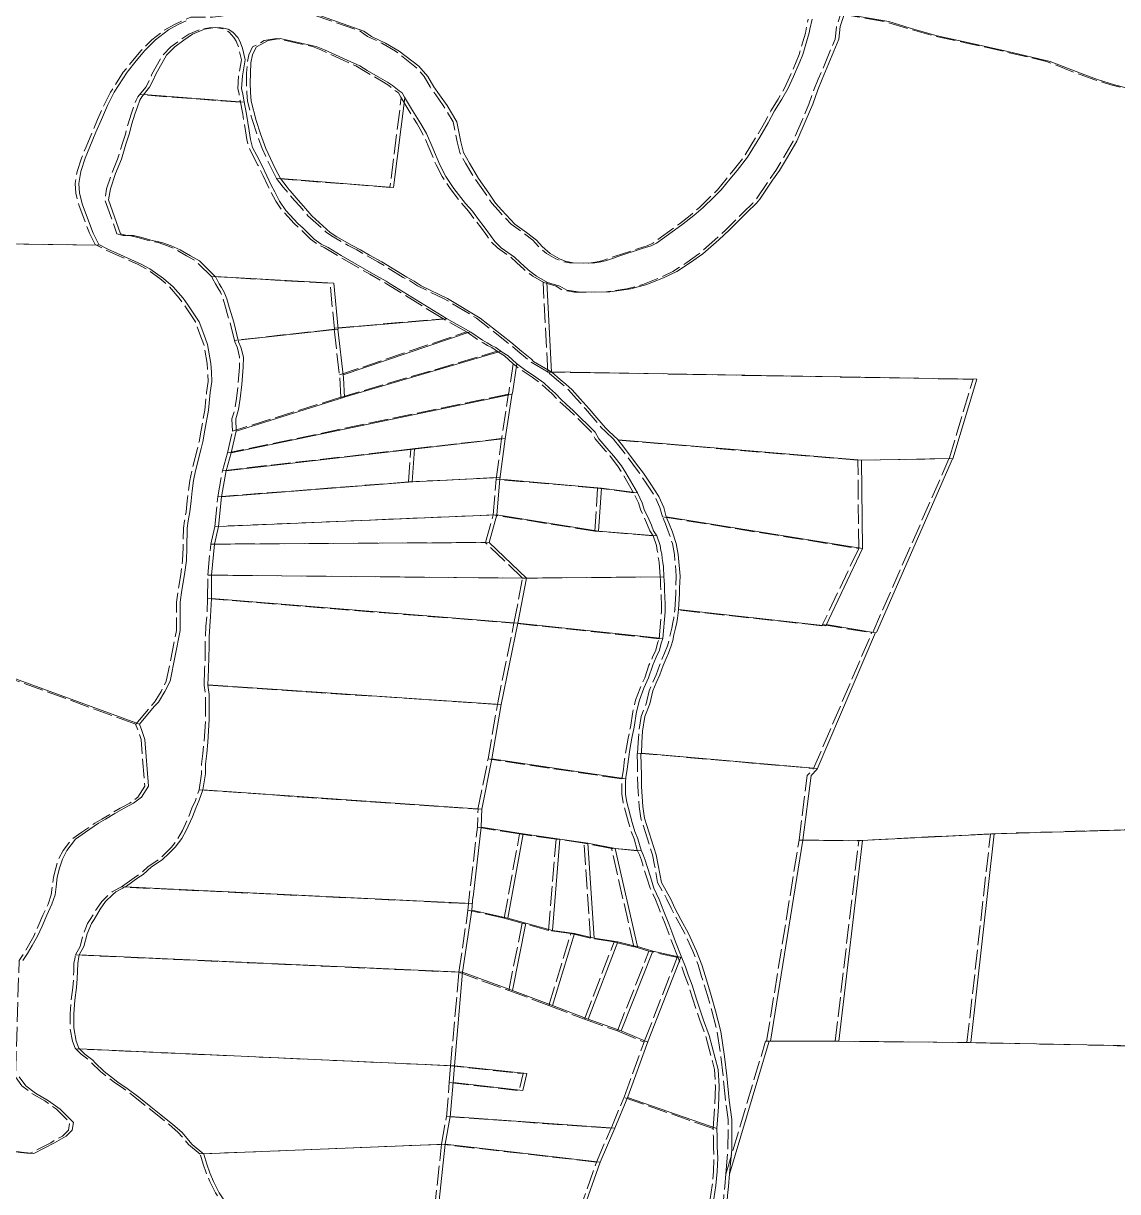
# Model space of a CAD drawing. Header units: millimetres. Extents: x 611548 to 616630, y 1316670 to 1320037.
# Drawn here: x 612241 to 612909, y 1318187 to 1318901 of the extents above; entities that cross this region are included whole.
import ezdxf

# ---------------------------------------------------------------- set-up
doc = ezdxf.new("R2010")
doc.units = ezdxf.units.MM
doc.linetypes.add('ACAD_ISO02W100', pattern=[15, 12, -3])
doc.layers.add('2', color=7, linetype='Continuous')
doc.layers.add('FONDO_MANAGUA', color=8, linetype='ACAD_ISO02W100')

msp = doc.modelspace()

# ---------------------------------------------------------------- linework, layer by layer
at = {"layer": '2', "color": 1, "lineweight": 0}
for p, q in [((612375.57713, 1318852.94976), (612314.07913, 1318857.66176)), ((612563.39813, 1318688.17276), (612560.49413, 1318743.06476)), ((612432.98513, 1318714.88576), (612499.42113, 1318720.73276)), ((612514.04213, 1318712.54776), (612499.20013, 1318720.85676)), ((612433.04013, 1318714.31976), (612371.86013, 1318707.52776)), ((612432.84413, 1318714.29776), (612436.27113, 1318684.57376)), ((612436.06413, 1318686.36576), (612513.69813, 1318712.74076)), ((612436.70513, 1318672.69976), (612532.49013, 1318700.80876)), ((612436.27113, 1318684.57376), (612436.87813, 1318672.75376)), ((612539.25213, 1318674.61576), (612367.60013, 1318638.78176)), ((612436.87813, 1318672.75376), (612370.67913, 1318652.11576)), ((612367.60013, 1318638.78176), (612370.67913, 1318652.11576)), ((612480.73413, 1318641.23276), (612535.11613, 1318647.45476)), ((612752.80713, 1318634.25276), (612603.98613, 1318646.72576)), ((612364.63513, 1318627.88876), (612480.73413, 1318641.23276)), ((612364.63513, 1318627.88876), (612367.60013, 1318638.78176)), ((612478.22613, 1318621.01176), (612479.70713, 1318641.11176)), ((612753.24913, 1318580.33576), (612752.76313, 1318634.25676)), ((612808.62813, 1318635.27776), (612752.80713, 1318634.25276)), ((612761.82113, 1318528.94676), (612808.30413, 1318635.04476)), ((612361.69613, 1318611.98676), (612364.65413, 1318627.98976)), ((612478.52813, 1318621.03476), (612361.69613, 1318611.98676)), ((612531.86913, 1318623.66576), (612478.52813, 1318621.03476)), ((612529.96513, 1318600.86376), (612531.73113, 1318622.65076)), ((612593.78013, 1318617.29676), (612531.73113, 1318622.65076)), ((612360.00213, 1318593.82076), (612361.69613, 1318611.98676)), ((612592.09313, 1318590.95176), (612593.78013, 1318617.29676)), ((612615.76413, 1318614.38876), (612593.78013, 1318617.29676)), ((612529.96513, 1318600.86376), (612360.00213, 1318593.82076)), ((612525.23113, 1318583.97576), (612529.96513, 1318600.86376)), ((612592.09313, 1318590.95176), (612529.96513, 1318600.86376)), ((612633.39013, 1318599.75076), (612753.24913, 1318580.33576)), ((612357.43713, 1318583.02676), (612360.00213, 1318593.82076)), ((612627.63713, 1318588.17476), (612592.09313, 1318590.95176)), ((612355.61513, 1318564.09776), (612357.43713, 1318583.02676)), ((612357.43713, 1318583.02676), (612525.16413, 1318584.03976)), ((612547.96713, 1318562.24076), (612525.16413, 1318584.03976)), ((612753.24913, 1318580.33576), (612730.83913, 1318533.19876)), ((612355.58113, 1318549.73876), (612355.61513, 1318564.09776)), ((612547.96713, 1318562.24076), (612355.61513, 1318564.09776)), ((612542.69613, 1318534.68176), (612547.96713, 1318562.24076)), ((612632.02213, 1318563.00076), (612547.96713, 1318562.24076)), ((612355.58113, 1318549.73876), (612542.69613, 1318534.68176)), ((612730.83913, 1318533.19876), (612640.94013, 1318543.02276)), ((612532.54813, 1318485.02576), (612542.69613, 1318534.68176)), ((612631.42413, 1318525.26176), (612542.69613, 1318534.68176)), ((612731.15813, 1318533.87076), (612761.19513, 1318528.79776)), ((612725.52413, 1318445.46676), (612761.31313, 1318529.07476)), ((612173.06613, 1318523.60976), (612311.61113, 1318473.07576)), ((612532.54813, 1318485.02576), (612353.43213, 1318497.03376)), ((612526.88313, 1318451.87576), (612532.54813, 1318485.02576)), ((612618.23713, 1318455.34976), (612725.74013, 1318445.97176)), ((612520.70713, 1318421.14276), (612526.88313, 1318451.87676)), ((612608.66213, 1318439.53876), (612526.88313, 1318451.87676)), ((612350.35213, 1318432.84476), (612520.70713, 1318421.14276)), ((612546.07313, 1318405.94376), (612520.30813, 1318410.08876)), ((612536.68213, 1318354.50676), (612546.07313, 1318405.94376)), ((612568.41213, 1318402.82576), (612546.07313, 1318405.94376)), ((612819.41513, 1318278.44976), (612833.75713, 1318406.07176)), ((612834.43613, 1318406.10676), (612924.98613, 1318408.74276)), ((612563.83613, 1318347.05376), (612568.41213, 1318402.82576)), ((612585.57013, 1318400.35476), (612568.41213, 1318402.82576)), ((612602.42513, 1318397.11976), (612585.54713, 1318400.35876)), ((612589.34513, 1318342.27376), (612585.54713, 1318400.35876)), ((612618.19113, 1318395.73076), (612602.29913, 1318397.13076)), ((612615.86913, 1318337.10976), (612602.29913, 1318397.13076)), ((612697.00213, 1318279.31876), (612716.83513, 1318402.24676)), ((612738.90213, 1318279.36676), (612753.31313, 1318401.96876)), ((612514.92813, 1318363.40476), (612302.74513, 1318373.55776)), ((612509.05213, 1318321.42376), (612514.60113, 1318359.40276)), ((612536.71413, 1318354.49776), (612514.60113, 1318359.40276)), ((612547.72113, 1318351.54976), (612536.68213, 1318354.50676)), ((612539.49813, 1318310.40276), (612547.72113, 1318351.54976)), ((612563.83613, 1318347.05376), (612547.72113, 1318351.54976)), ((612577.41713, 1318345.10576), (612563.83613, 1318347.05376)), ((612563.98113, 1318301.17876), (612577.41713, 1318345.10576)), ((612589.34513, 1318342.27376), (612577.41713, 1318345.10576)), ((612585.67213, 1318292.72576), (612603.81413, 1318340.06976)), ((612603.81413, 1318340.06976), (612589.34513, 1318342.27376)), ((612615.98513, 1318337.07476), (612603.81413, 1318340.06976)), ((612274.82113, 1318332.05076), (612509.05213, 1318321.42376)), ((612605.84413, 1318285.67476), (612625.13113, 1318334.28576)), ((612625.13113, 1318334.28576), (612615.86913, 1318337.10976)), ((612642.81913, 1318330.49476), (612625.13113, 1318334.28576)), ((612622.46213, 1318279.65176), (612642.57413, 1318331.12776)), ((612503.96513, 1318264.38276), (612509.05213, 1318321.42376)), ((612509.05213, 1318321.42376), (612539.49813, 1318310.40276)), ((612539.49813, 1318310.40276), (612563.98113, 1318301.17876)), ((612563.98113, 1318301.17876), (612585.67213, 1318292.72576)), ((612585.67213, 1318292.72576), (612605.84413, 1318285.67476)), ((612605.84413, 1318285.67476), (612622.16113, 1318278.82476)), ((612609.93813, 1318245.25276), (612622.46213, 1318279.65176)), ((612672.11913, 1318198.16776), (612696.36413, 1318279.31776)), ((612696.36413, 1318279.31776), (612738.65313, 1318279.36976)), ((612738.65313, 1318279.36976), (612818.65813, 1318278.46476)), ((612818.65813, 1318278.46476), (612910.98013, 1318276.64676)), ((612503.96513, 1318264.38276), (612275.00213, 1318274.67476)), ((612503.17913, 1318254.09176), (612503.96513, 1318264.38276)), ((612501.41213, 1318232.88776), (612503.17913, 1318254.09176)), ((612601.97513, 1318226.10776), (612609.93813, 1318245.25276)), ((612664.36113, 1318226.02476), (612609.81313, 1318244.95276)), ((612498.39113, 1318216.36476), (612501.47913, 1318233.25676)), ((612602.02113, 1318226.21476), (612501.47913, 1318233.25676)), ((612593.08413, 1318205.52876), (612602.02113, 1318226.21476)), ((612350.82713, 1318210.45176), (612498.39113, 1318216.36476)), ((612494.10713, 1318176.34976), (612498.39113, 1318216.36476)), ((612593.08413, 1318205.52876), (612498.39113, 1318216.36476)), ((612582.34613, 1318174.93676), (612593.08413, 1318205.52876))]:
    msp.add_line(p, q, dxfattribs=at)
for points in [[(612742.20713, 1318906.96176), (612752.38013, 1318905.23576), (612769.39413, 1318902.28076), (612782.46913, 1318898.18776), (612798.84613, 1318893.58076), (612818.39713, 1318889.34976), (612842.13913, 1318883.96676), (612867.91113, 1318877.94476), (612889.10913, 1318869.64076), (612896.85213, 1318866.82976), (612907.26113, 1318863.63176), (612927.82813, 1318858.25476), (612942.55213, 1318853.01476), (612950.93113, 1318850.71076), (612960.32513, 1318848.02376), (612969.97413, 1318845.59076), (612977.71713, 1318842.39776), (613042.44313, 1319015.60376)], [(612419.91013, 1318906.49776), (612448.70813, 1318896.49776), (612453.27113, 1318893.17976), (612461.89513, 1318889.08776), (612470.26413, 1318884.23276), (612482.17713, 1318874.91976), (612487.87613, 1318868.80276), (612491.41613, 1318862.31176), (612494.95913, 1318857.47176), (612499.51513, 1318850.97676), (612505.58613, 1318841.04676), (612507.96913, 1318828.71276), (612509.60413, 1318822.22676), (612513.14413, 1318815.73576), (612518.70813, 1318806.44176), (612525.03513, 1318797.52776), (612529.08413, 1318791.41576), (612533.00913, 1318786.95576), (612540.98813, 1318778.41776), (612548.08613, 1318773.31276), (612554.17013, 1318768.71976), (612557.58913, 1318764.89676), (612562.53013, 1318760.56076), (612568.23613, 1318757.36676), (612571.66113, 1318755.83176), (612576.61013, 1318754.79976), (612588.41813, 1318754.76376), (612592.48213, 1318755.25976), (612596.29313, 1318756.13776), (612601.12213, 1318757.64776), (612603.79113, 1318758.78376), (612618.78413, 1318763.56676), (612624.12113, 1318765.32976), (612627.55313, 1318766.97076), (612640.65313, 1318776.46176), (612643.83313, 1318778.73876), (612650.32013, 1318783.80276), (612655.91913, 1318788.74176), (612662.40913, 1318794.94776), (612666.99013, 1318799.50876), (612672.21113, 1318805.97376), (612676.66813, 1318811.29776), (612683.03613, 1318819.41076), (612690.55513, 1318831.58676), (612695.65513, 1318840.46676), (612699.60813, 1318847.69776), (612704.06913, 1318854.92776), (612707.89413, 1318861.52376), (612711.21213, 1318868.63076), (612715.04313, 1318877.76776), (612716.83113, 1318882.20976), (612720.67113, 1318895.28776), (612721.18413, 1318897.57276), (612722.46813, 1318903.66876)], [(612560.92713, 1318742.80976), (612568.41713, 1318740.63476), (612572.60413, 1318738.08376), (612579.58813, 1318737.05376), (612589.49313, 1318737.03576), (612599.01813, 1318737.14676), (612611.72013, 1318739.03076), (612621.50113, 1318741.55676), (612632.04713, 1318745.86176), (612639.79813, 1318749.53576), (612648.18713, 1318755.11576), (612655.68613, 1318760.44376), (612665.47513, 1318768.94576), (612672.08613, 1318775.03776), (612677.17213, 1318780.11476), (612682.64013, 1318785.57376), (612688.61613, 1318791.41176), (612690.52313, 1318793.69776), (612698.41113, 1318805.38276), (612702.61013, 1318811.35176), (612707.57213, 1318819.35376), (612713.17213, 1318829.13576), (612718.90313, 1318842.34976), (612722.85213, 1318851.75276), (612725.91013, 1318860.64876), (612728.58513, 1318867.00176), (612738.90213, 1318891.52576), (612739.67313, 1318899.15476), (612742.47813, 1318907.79676)], [(612286.76913, 1318766.10376), (612283.35713, 1318772.97676), (612276.79613, 1318790.27876), (612275.03513, 1318797.52776), (612274.66813, 1318803.37376), (612275.82813, 1318810.61376), (612278.51413, 1318818.73876), (612281.32413, 1318825.71876), (612285.02713, 1318834.60276), (612288.34613, 1318842.34476), (612292.17613, 1318850.97376), (612296.25813, 1318859.09476), (612304.03213, 1318871.26976), (612309.63513, 1318878.24176), (612314.98313, 1318884.57976), (612321.47413, 1318891.16776), (612329.36013, 1318897.24276), (612335.33513, 1318900.52876), (612340.16613, 1318902.80176)], [(612313.01113, 1318856.37476), (612317.85013, 1318862.20576), (612319.76413, 1318866.13876), (612321.55113, 1318870.19976), (612328.05413, 1318881.74376), (612333.14413, 1318886.81176), (612338.74113, 1318890.98776), (612344.08213, 1318894.65676), (612351.32613, 1318897.55776), (612356.40713, 1318898.43176), (612360.34413, 1318898.67376), (612362.88213, 1318898.15776), (612365.80113, 1318897.64076), (612368.71713, 1318895.85276), (612371.62913, 1318892.53976), (612373.02113, 1318890.24776), (612374.66113, 1318886.04976), (612376.16813, 1318878.80176), (612374.49413, 1318869.02176), (612373.96813, 1318861.27176), (612374.72213, 1318858.09276), (612375.34713, 1318854.15176)], [(612397.69113, 1318806.29976), (612394.52413, 1318812.40876), (612388.82413, 1318824.75376), (612385.53413, 1318833.66076), (612382.87713, 1318841.80376), (612379.84413, 1318853.63576), (612379.46913, 1318858.97676), (612379.34913, 1318864.82676), (612379.35713, 1318870.80276), (612379.74613, 1318877.03276), (612380.76813, 1318881.99076), (612381.91413, 1318884.65876), (612383.05913, 1318886.81876), (612390.17613, 1318890.62076), (612397.54313, 1318891.87976), (612419.63413, 1318887.00776), (612424.71113, 1318884.96476), (612429.15413, 1318883.04876), (612438.41913, 1318878.70876), (612446.16113, 1318875.13476), (612450.72913, 1318872.45576), (612457.45513, 1318868.50176), (612463.03913, 1318865.31276), (612466.21113, 1318863.27276), (612470.27113, 1318859.95976), (612472.17413, 1318858.68476), (612473.56813, 1318856.13876)], [(612358.33113, 1318746.06176), (612348.32513, 1318756.00476), (612342.74513, 1318759.07076), (612336.40613, 1318762.90276), (612330.95213, 1318765.33376), (612325.24313, 1318767.25776), (612318.64413, 1318768.80276), (612313.82313, 1318770.21476), (612307.98513, 1318771.50376), (612303.92313, 1318771.64276), (612300.11613, 1318772.67076), (612292.67413, 1318793.27976), (612293.83313, 1318800.01176), (612296.90213, 1318809.40576), (612300.60513, 1318818.28976), (612303.29313, 1318827.43076), (612305.33913, 1318833.52476), (612307.00413, 1318839.74576), (612308.79613, 1318845.71276), (612310.33013, 1318850.15576), (612311.86413, 1318854.21776), (612313.01113, 1318856.37476)], [(612375.34713, 1318854.15176), (612376.97813, 1318845.63276), (612377.85513, 1318840.54676), (612378.73113, 1318835.46076), (612379.48113, 1318830.24876), (612380.73913, 1318825.41576), (612383.26713, 1318820.45176), (612386.30013, 1318814.59776), (612389.45913, 1318808.10676), (612392.11113, 1318802.38076), (612394.26013, 1318798.30776), (612397.16713, 1318792.45276), (612401.08913, 1318786.84976), (612408.43513, 1318778.94876), (612411.60213, 1318776.01676), (612414.26213, 1318773.46676), (612418.44313, 1318769.38776), (612422.62513, 1318766.19776), (612426.81013, 1318764.15176), (612434.92513, 1318759.29876), (612454.57813, 1318747.92876), (612462.31213, 1318743.58476), (612464.84813, 1318742.05176), (612499.20613, 1318720.85276)], [(612397.66613, 1318806.34776), (612466.89613, 1318800.96276), (612473.82113, 1318855.70376)], [(612473.56813, 1318856.13876), (612478.38413, 1318847.86476), (612483.58013, 1318839.71676), (612486.87513, 1318833.86176), (612490.92813, 1318824.95376), (612495.10613, 1318814.77276), (612498.78013, 1318807.64576), (612503.72413, 1318800.26076), (612510.82413, 1318791.09276), (612515.00913, 1318786.50776), (612518.68613, 1318781.41476), (612522.23613, 1318776.83076), (612526.03913, 1318771.48276), (612528.70113, 1318767.91776), (612532.63313, 1318763.96876), (612540.75413, 1318758.35876), (612544.17913, 1318755.17376), (612548.87213, 1318750.84176), (612550.01413, 1318749.82276), (612553.44013, 1318747.27376), (612554.20113, 1318746.76376), (612560.92713, 1318742.80976)], [(612563.52613, 1318687.99776), (612552.35913, 1318694.63076), (612551.09013, 1318696.03176), (612545.00113, 1318701.00176), (612538.40413, 1318706.35376), (612519.75413, 1318721.13776), (612499.70413, 1318733.12676), (612483.71213, 1318740.78476), (612479.52513, 1318743.58976), (612474.95613, 1318746.01476), (612459.60213, 1318755.57876), (612452.24113, 1318759.53376), (612446.65713, 1318762.84976), (612441.45413, 1318765.52976), (612432.19013, 1318770.75976), (612428.12913, 1318773.43776), (612416.83913, 1318783.63076), (612411.89413, 1318789.48876), (612408.59613, 1318793.05476), (612403.65113, 1318798.78576), (612403.14313, 1318799.42276), (612401.74913, 1318801.07876), (612397.69113, 1318806.29976)], [(611946.79213, 1318802.75976), (612113.58913, 1318768.02976), (612287.63713, 1318765.64676)], [(612311.61113, 1318473.07576), (612320.63513, 1318483.76576), (612323.18113, 1318486.42676), (612327.13213, 1318493.02276), (612330.32113, 1318499.23976), (612336.48913, 1318530.22676), (612336.53013, 1318547.50976), (612337.56313, 1318554.87676), (612339.11013, 1318564.40276), (612340.27313, 1318573.03976), (612340.54513, 1318580.66376), (612340.82713, 1318592.73476), (612341.47313, 1318597.30776), (612342.37513, 1318602.76976), (612343.15313, 1318609.50176), (612343.80213, 1318615.59976), (612344.70613, 1318621.95076), (612345.86213, 1318627.79276), (612349.32313, 1318641.50576), (612350.34813, 1318645.56976), (612351.63413, 1318652.55476), (612353.82213, 1318664.87476), (612354.86313, 1318675.67276), (612355.89513, 1318682.40476), (612355.65413, 1318687.99676), (612355.28713, 1318693.46176), (612353.28213, 1318704.90476), (612350.88513, 1318711.26576), (612348.10913, 1318718.77176), (612341.15113, 1318729.21376), (612338.24013, 1318733.28876), (612332.28913, 1318740.16876), (612326.33413, 1318745.26976), (612317.96813, 1318751.26776), (612313.15013, 1318753.95176), (612299.95913, 1318759.83676), (612295.90013, 1318761.62876), (612292.34913, 1318763.16376), (612286.76913, 1318766.10376)], [(612357.88713, 1318746.50276), (612430.31413, 1318742.41176), (612433.04013, 1318714.31976)], [(612372.07813, 1318706.62676), (612369.18613, 1318718.58076), (612367.54813, 1318723.92276), (612366.41413, 1318727.86576), (612365.03013, 1318732.95276), (612363.38813, 1318736.89676), (612361.74513, 1318739.69776), (612360.35313, 1318741.98976), (612358.58413, 1318745.29876), (612358.33113, 1318746.06176)], [(612533.18513, 1318700.28976), (612529.25613, 1318703.22476), (612526.59213, 1318704.37676), (612523.93013, 1318705.90976), (612521.26713, 1318707.56976), (612514.04213, 1318712.54776)], [(612370.67913, 1318652.11576), (612370.44213, 1318659.61376), (612372.10713, 1318665.32676), (612373.13813, 1318672.05876), (612374.17413, 1318680.56976), (612374.96113, 1318691.11476), (612375.10213, 1318697.21376), (612374.22313, 1318701.02876), (612373.59413, 1318703.44476), (612372.07813, 1318706.62676)], [(612541.92913, 1318693.40076), (612536.86213, 1318697.99076), (612533.18513, 1318700.28976)], [(612531.73113, 1318622.65076), (612535.09113, 1318647.29376), (612535.09113, 1318647.29376), (612539.34713, 1318675.23676), (612539.47413, 1318675.23676), (612542.23013, 1318693.16876)], [(612615.76413, 1318614.38876), (612608.68313, 1318626.48276), (612606.02713, 1318630.81176), (612601.47013, 1318636.79776), (612598.43113, 1318640.23776), (612592.22713, 1318647.37376), (612589.95113, 1318651.44676), (612576.65113, 1318664.70276), (612572.46913, 1318668.27376), (612569.04913, 1318671.58876), (612565.75613, 1318675.02976), (612562.08113, 1318678.21776), (612558.53413, 1318681.53276), (612553.84413, 1318684.97776), (612546.74513, 1318689.70076), (612541.92913, 1318693.40076)], [(612808.55813, 1318635.04376), (612823.09613, 1318683.72076), (612563.22613, 1318688.17576)], [(612603.98613, 1318646.72576), (612598.40513, 1318651.94876), (612596.24813, 1318654.11476), (612591.04913, 1318660.22776), (612586.35713, 1318665.70376), (612580.90413, 1318671.81776), (612575.95813, 1318677.29476), (612572.15213, 1318680.73476), (612568.60013, 1318683.66576), (612563.52613, 1318687.99776)], [(612633.39013, 1318599.75076), (612631.87413, 1318605.47576), (612628.83413, 1318612.09376), (612623.51013, 1318620.24076), (612619.45413, 1318626.35176), (612615.27013, 1318631.95476), (612609.94513, 1318639.08576), (612606.01513, 1318644.17876), (612603.98613, 1318646.59876)], [(612627.63713, 1318588.17476), (612625.61313, 1318591.10376), (612624.35213, 1318594.66576), (612621.95213, 1318600.13776), (612620.18313, 1318603.57376), (612618.67013, 1318608.15376), (612615.76413, 1318614.38876)], [(612640.94013, 1318543.02276), (612641.58713, 1318552.55876), (612641.59113, 1318556.11976), (612641.85413, 1318563.49476), (612640.72713, 1318576.59376), (612639.46613, 1318583.33576), (612636.93513, 1318590.96976), (612635.16313, 1318595.42376), (612633.39013, 1318599.75076)], [(612632.02213, 1318563.00076), (612631.65513, 1318569.10176), (612631.28013, 1318571.77176), (612630.90513, 1318574.18676), (612630.65813, 1318577.11076), (612630.15513, 1318579.14476), (612629.65513, 1318582.19676), (612627.63713, 1318588.17476)], [(612631.42413, 1318525.26176), (612632.73313, 1318541.64976), (612632.74413, 1318546.22476), (612632.62813, 1318551.05376), (612632.38313, 1318554.61276), (612632.26413, 1318558.04376), (612632.14413, 1318561.09476), (612632.02213, 1318563.00076)], [(612353.42413, 1318496.75476), (612353.70113, 1318506.66576), (612354.09913, 1318514.03476), (612354.11513, 1318520.51576), (612354.12813, 1318526.10676), (612354.52513, 1318532.84076), (612355.04713, 1318538.81176), (612355.58113, 1318549.73876)], [(612618.22613, 1318455.06776), (612618.48913, 1318461.80676), (612619.00513, 1318468.67276), (612620.28613, 1318477.69876), (612623.34413, 1318485.44976), (612625.25813, 1318493.33076), (612627.29613, 1318498.28676), (612629.46113, 1318503.24176), (612631.62713, 1318508.95976), (612633.28313, 1318513.15376), (612634.68413, 1318516.45776), (612636.46813, 1318520.90476), (612637.36113, 1318524.20976), (612638.12713, 1318527.64176), (612639.14813, 1318531.70876), (612639.78713, 1318535.14076), (612640.29813, 1318537.81076), (612640.68413, 1318541.11576), (612640.94013, 1318543.02276)], [(612608.75013, 1318440.44376), (612609.52413, 1318445.52476), (612610.30013, 1318451.62176), (612611.20313, 1318457.46476), (612612.48913, 1318464.44976), (612613.77413, 1318471.18076), (612615.19313, 1318480.57976), (612616.98813, 1318487.69076), (612619.79913, 1318495.05276), (612622.60713, 1318501.27076), (612625.16413, 1318509.01476), (612627.33413, 1318513.96376), (612629.24913, 1318518.27876), (612630.40213, 1318522.46876), (612631.42413, 1318525.26176)], [(612350.35213, 1318432.84476), (612351.89913, 1318442.62476), (612351.91313, 1318448.59776), (612352.69013, 1318455.20276), (612353.34113, 1318461.93576), (612354.26313, 1318475.91176), (612354.29913, 1318491.16076), (612353.42413, 1318496.75476)], [(612240.40513, 1318328.59676), (612243.20813, 1318332.90876), (612246.14013, 1318337.72876), (612249.32813, 1318343.56476), (612252.13513, 1318349.65576), (612254.94513, 1318356.38276), (612258.13513, 1318362.98076), (612260.05313, 1318368.69276), (612260.69913, 1318373.64676), (612261.34813, 1318379.61776), (612262.75813, 1318385.07776), (612264.54813, 1318390.53676), (612267.22713, 1318395.86576), (612272.57613, 1318402.71076), (612278.68113, 1318407.01276), (612286.69313, 1318412.45276), (612290.88913, 1318414.98176), (612296.61013, 1318418.39476), (612302.20513, 1318421.68176), (612308.05213, 1318424.71376), (612312.88613, 1318428.38476), (612317.21913, 1318435.10676), (612314.87413, 1318463.57876), (612313.10913, 1318469.17476), (612311.59513, 1318473.11876)], [(612672.13513, 1318198.35876), (612673.42413, 1318213.23476), (612673.44613, 1318231.54576), (612671.93713, 1318243.24776), (612670.43113, 1318258.25576), (612669.04913, 1318269.95676), (612666.78213, 1318285.21976), (612663.49613, 1318297.94176), (612660.84113, 1318307.35676), (612657.29913, 1318318.80776), (612655.14913, 1318325.93276), (612651.98413, 1318334.33076), (612647.04513, 1318345.14876), (612642.35713, 1318353.67676), (612638.68213, 1318360.54976), (612636.14913, 1318366.02276), (612630.44713, 1318376.33276), (612628.55613, 1318386.89076), (612627.29313, 1318393.12376), (612620.20913, 1318415.51676), (612619.07513, 1318422.63976), (612618.32813, 1318434.84876), (612618.21013, 1318441.96976), (612618.09013, 1318447.94676), (612617.97213, 1318455.06776)], [(612618.04013, 1318396.06576), (612616.02513, 1318403.06176), (612614.25813, 1318407.51476), (612612.62113, 1318412.98376), (612609.34913, 1318425.31976), (612608.59813, 1318430.15176), (612608.47913, 1318433.32876), (612608.49013, 1318437.77576), (612608.75013, 1318440.44376)], [(612716.83513, 1318402.24676), (612721.83713, 1318441.65776), (612725.52413, 1318445.46676)], [(612303.61513, 1318374.02476), (612310.61113, 1318379.08576), (612313.91713, 1318381.23676), (612319.00613, 1318385.79576), (612325.49213, 1318390.22376), (612329.81813, 1318394.14976), (612333.50913, 1318397.82376), (612337.45813, 1318403.27576), (612340.13613, 1318408.09676), (612343.96513, 1318416.47176), (612346.00913, 1318421.67576), (612348.17813, 1318426.49776), (612350.35213, 1318432.84476)], [(612514.60113, 1318359.40276), (612515.25513, 1318367.40676), (612515.38213, 1318367.40576), (612520.30813, 1318410.08876), (612520.30813, 1318410.08876), (612520.71613, 1318421.39676)], [(612716.83513, 1318402.24676), (612752.39313, 1318401.80176), (612752.52013, 1318401.92876), (612834.43613, 1318406.10676)], [(612642.89713, 1318330.29276), (612639.11113, 1318340.08876), (612637.47113, 1318344.54176), (612634.94713, 1318351.02976), (612631.91813, 1318358.53676), (612629.14213, 1318365.91576), (612625.85713, 1318372.91476), (612623.71513, 1318379.78376), (612621.69913, 1318386.01576), (612620.56513, 1318389.95876), (612619.30313, 1318393.26676), (612618.04013, 1318396.06576)], [(612274.82113, 1318332.05076), (612277.62713, 1318337.25176), (612279.67613, 1318344.99676), (612282.23113, 1318351.21576), (612283.88713, 1318353.75276), (612287.71113, 1318360.09476), (612290.89613, 1318364.65976), (612295.09613, 1318368.84076), (612297.25913, 1318370.61276), (612303.61513, 1318374.02476)], [(612274.55913, 1318275.12076), (612273.04613, 1318279.44676), (612271.54113, 1318287.45676), (612271.56213, 1318296.09776), (612272.21613, 1318304.48276), (612273.25013, 1318312.10376), (612273.64413, 1318317.43976), (612273.78213, 1318322.14176), (612273.92013, 1318326.71576), (612274.56413, 1318330.78076), (612274.82113, 1318332.05076)], [(612664.36113, 1318226.02476), (612665.28213, 1318239.23776), (612665.69213, 1318251.81676), (612665.20913, 1318261.98476), (612659.67113, 1318282.84176), (612656.26513, 1318292.12876), (612654.49913, 1318297.09076), (612651.85213, 1318305.10376), (612649.33313, 1318313.49876), (612646.80813, 1318319.85976), (612645.17013, 1318324.82076), (612642.89713, 1318330.29276)], [(612350.96713, 1318210.33376), (612343.87113, 1318216.32776), (612337.41413, 1318223.84476), (612331.96513, 1318228.43676), (612324.74213, 1318234.30376), (612318.53213, 1318239.27876), (612311.18213, 1318245.14676), (612304.21113, 1318250.50476), (612298.50713, 1318254.33476), (612294.45113, 1318257.26976), (612290.14213, 1318260.84176), (612284.56813, 1318266.19576), (612283.17513, 1318267.72476), (612278.23213, 1318271.42476), (612274.55913, 1318275.12076)], [(612503.17913, 1318254.09176), (612545.82813, 1318249.13276), (612548.26513, 1318259.54576), (612503.96513, 1318264.38276)], [(612236.44613, 1318211.95376), (612241.26913, 1318211.30376), (612247.10913, 1318210.77776), (612259.69413, 1318217.34676), (612266.94113, 1318221.39176), (612270.50413, 1318225.06576), (612271.40413, 1318229.76476), (612263.17113, 1318237.79576), (612256.07213, 1318242.90076), (612248.21113, 1318247.49876), (612242.12813, 1318252.09276), (612238.20513, 1318257.56876)], [(612660.40913, 1318165.42176), (612662.46813, 1318177.23376), (612662.48213, 1318183.07876), (612663.77113, 1318191.20776), (612664.55313, 1318199.71976), (612664.82613, 1318207.85176), (612664.58913, 1318214.84176), (612664.47613, 1318220.94176), (612664.36113, 1318226.02476)], [(612430.64813, 1318133.33676), (612423.92013, 1318133.86576), (612417.32113, 1318135.53776), (612407.42613, 1318138.99976), (612399.68913, 1318142.58076), (612392.08413, 1318148.06876), (612374.09913, 1318166.80376), (612369.29013, 1318173.42576), (612364.35613, 1318180.68476), (612360.30713, 1318186.79676), (612356.89513, 1318193.66876), (612354.62313, 1318199.01276), (612352.85713, 1318204.22876), (612350.96713, 1318210.33376)], [(612655.59413, 1318069.82776), (612658.53513, 1318085.71776), (612660.71013, 1318098.81176), (612662.25213, 1318113.94176), (612663.28513, 1318127.29176), (612665.46013, 1318140.13076), (612666.61013, 1318146.23276), (612668.27513, 1318157.67376), (612669.43113, 1318167.84476), (612670.46113, 1318179.16076), (612670.84913, 1318185.00976), (612671.49113, 1318190.60376), (612672.13513, 1318198.35876)]]:
    msp.add_lwpolyline(points, dxfattribs=at)
at = {"layer": 'FONDO_MANAGUA', "color": 1, "lineweight": 0}
for p, q in [((612373.28325, 1318852.94271), (612311.78525, 1318857.65471)), ((612561.10425, 1318688.16571), (612558.20025, 1318743.05771)), ((612430.69125, 1318714.87871), (612497.12725, 1318720.72571)), ((612511.74825, 1318712.54071), (612496.90625, 1318720.84971)), ((612430.74625, 1318714.31271), (612369.56625, 1318707.52071)), ((612430.55025, 1318714.29071), (612433.97725, 1318684.56671)), ((612433.77025, 1318686.35871), (612511.40425, 1318712.73371)), ((612434.41125, 1318672.69271), (612530.19625, 1318700.80171)), ((612433.97725, 1318684.56671), (612434.58425, 1318672.74671)), ((612536.95825, 1318674.60871), (612365.30625, 1318638.77471)), ((612434.58425, 1318672.74671), (612368.38525, 1318652.10871)), ((612365.30625, 1318638.77471), (612368.38525, 1318652.10871)), ((612478.44025, 1318641.22571), (612532.82225, 1318647.44771)), ((612750.51325, 1318634.24571), (612601.69225, 1318646.71871)), ((612362.34125, 1318627.88171), (612478.44025, 1318641.22571)), ((612362.34125, 1318627.88171), (612365.30625, 1318638.77471)), ((612475.93225, 1318621.00471), (612477.41325, 1318641.10471)), ((612750.95525, 1318580.32871), (612750.46925, 1318634.24971)), ((612806.33425, 1318635.27071), (612750.51325, 1318634.24571)), ((612759.52725, 1318528.93971), (612806.01025, 1318635.03771)), ((612359.40225, 1318611.97971), (612362.36025, 1318627.98271)), ((612476.23425, 1318621.02771), (612359.40225, 1318611.97971)), ((612529.57525, 1318623.65871), (612476.23425, 1318621.02771)), ((612527.67125, 1318600.85671), (612529.43725, 1318622.64371)), ((612591.48625, 1318617.28971), (612529.43725, 1318622.64371)), ((612357.70825, 1318593.81371), (612359.40225, 1318611.97971)), ((612589.79925, 1318590.94471), (612591.48625, 1318617.28971)), ((612613.47025, 1318614.38171), (612591.48625, 1318617.28971)), ((612527.67125, 1318600.85671), (612357.70825, 1318593.81371)), ((612522.93725, 1318583.96871), (612527.67125, 1318600.85671)), ((612589.79925, 1318590.94471), (612527.67125, 1318600.85671)), ((612631.09625, 1318599.74371), (612750.95525, 1318580.32871)), ((612355.14325, 1318583.01971), (612357.70825, 1318593.81371)), ((612625.34325, 1318588.16771), (612589.79925, 1318590.94471)), ((612353.32125, 1318564.09071), (612355.14325, 1318583.01971)), ((612355.14325, 1318583.01971), (612522.87025, 1318584.03271)), ((612545.67325, 1318562.23371), (612522.87025, 1318584.03271)), ((612750.95525, 1318580.32871), (612728.54525, 1318533.19171)), ((612353.28725, 1318549.73171), (612353.32125, 1318564.09071)), ((612545.67325, 1318562.23371), (612353.32125, 1318564.09071)), ((612540.40225, 1318534.67471), (612545.67325, 1318562.23371)), ((612629.72825, 1318562.99371), (612545.67325, 1318562.23371)), ((612353.28725, 1318549.73171), (612540.40225, 1318534.67471)), ((612728.54525, 1318533.19171), (612638.64625, 1318543.01571)), ((612530.25425, 1318485.01871), (612540.40225, 1318534.67471)), ((612629.13025, 1318525.25471), (612540.40225, 1318534.67471)), ((612728.86425, 1318533.86371), (612758.90125, 1318528.79071)), ((612723.23025, 1318445.45971), (612759.01925, 1318529.06771)), ((612170.77225, 1318523.60271), (612309.31725, 1318473.06871)), ((612530.25425, 1318485.01871), (612351.13825, 1318497.02671)), ((612524.58925, 1318451.86871), (612530.25425, 1318485.01871)), ((612615.94325, 1318455.34271), (612723.44625, 1318445.96471)), ((612518.41325, 1318421.13571), (612524.58925, 1318451.86971)), ((612606.36825, 1318439.53171), (612524.58925, 1318451.86971)), ((612348.05825, 1318432.83771), (612518.41325, 1318421.13571)), ((612543.77925, 1318405.93671), (612518.01425, 1318410.08171)), ((612534.38825, 1318354.49971), (612543.77925, 1318405.93671)), ((612566.11825, 1318402.81871), (612543.77925, 1318405.93671)), ((612817.12125, 1318278.44271), (612831.46325, 1318406.06471)), ((612832.14225, 1318406.09971), (612922.69225, 1318408.73571)), ((612561.54225, 1318347.04671), (612566.11825, 1318402.81871)), ((612583.27625, 1318400.34771), (612566.11825, 1318402.81871)), ((612600.13125, 1318397.11271), (612583.25325, 1318400.35171)), ((612587.05125, 1318342.26671), (612583.25325, 1318400.35171)), ((612615.89725, 1318395.72371), (612600.00525, 1318397.12371)), ((612613.57525, 1318337.10271), (612600.00525, 1318397.12371)), ((612694.70825, 1318279.31171), (612714.54125, 1318402.23971)), ((612736.60825, 1318279.35971), (612751.01925, 1318401.96171)), ((612512.63425, 1318363.39771), (612300.45125, 1318373.55071)), ((612506.75825, 1318321.41671), (612512.30725, 1318359.39571)), ((612534.42025, 1318354.49071), (612512.30725, 1318359.39571)), ((612545.42725, 1318351.54271), (612534.38825, 1318354.49971)), ((612537.20425, 1318310.39571), (612545.42725, 1318351.54271)), ((612561.54225, 1318347.04671), (612545.42725, 1318351.54271)), ((612575.12325, 1318345.09871), (612561.54225, 1318347.04671)), ((612561.68725, 1318301.17171), (612575.12325, 1318345.09871)), ((612587.05125, 1318342.26671), (612575.12325, 1318345.09871)), ((612583.37825, 1318292.71871), (612601.52025, 1318340.06271)), ((612601.52025, 1318340.06271), (612587.05125, 1318342.26671)), ((612613.69125, 1318337.06771), (612601.52025, 1318340.06271)), ((612272.52725, 1318332.04371), (612506.75825, 1318321.41671)), ((612603.55025, 1318285.66771), (612622.83725, 1318334.27871)), ((612622.83725, 1318334.27871), (612613.57525, 1318337.10271)), ((612640.52525, 1318330.48771), (612622.83725, 1318334.27871)), ((612620.16825, 1318279.64471), (612640.28025, 1318331.12071)), ((612501.67125, 1318264.37571), (612506.75825, 1318321.41671)), ((612506.75825, 1318321.41671), (612537.20425, 1318310.39571)), ((612537.20425, 1318310.39571), (612561.68725, 1318301.17171)), ((612561.68725, 1318301.17171), (612583.37825, 1318292.71871)), ((612583.37825, 1318292.71871), (612603.55025, 1318285.66771)), ((612603.55025, 1318285.66771), (612619.86725, 1318278.81771)), ((612607.64425, 1318245.24571), (612620.16825, 1318279.64471)), ((612669.82525, 1318198.16071), (612694.07025, 1318279.31071)), ((612694.07025, 1318279.31071), (612736.35925, 1318279.36271)), ((612736.35925, 1318279.36271), (612816.36425, 1318278.45771)), ((612816.36425, 1318278.45771), (612908.68625, 1318276.63971)), ((612908.81325, 1318276.51271), (612999.36025, 1318276.22371)), ((612501.67125, 1318264.37571), (612272.70825, 1318274.66771)), ((612500.88525, 1318254.08471), (612501.67125, 1318264.37571)), ((612499.11825, 1318232.88071), (612500.88525, 1318254.08471)), ((612599.68125, 1318226.10071), (612607.64425, 1318245.24571)), ((612662.06725, 1318226.01771), (612607.51925, 1318244.94571)), ((612496.09725, 1318216.35771), (612499.18525, 1318233.24971)), ((612599.72725, 1318226.20771), (612499.18525, 1318233.24971)), ((612590.79025, 1318205.52171), (612599.72725, 1318226.20771)), ((612348.53325, 1318210.44471), (612496.09725, 1318216.35771)), ((612491.81325, 1318176.34271), (612496.09725, 1318216.35771)), ((612590.79025, 1318205.52171), (612496.09725, 1318216.35771)), ((612580.05225, 1318174.92971), (612590.79025, 1318205.52171))]:
    msp.add_line(p, q, dxfattribs=at)
at = {"layer": 'FONDO_MANAGUA', "color": 1, "lineweight": 0, "flags": 128}
for points in [[(612284.47525, 1318766.09671), (612281.06325, 1318772.96971), (612274.50225, 1318790.27171), (612272.74125, 1318797.52071), (612272.37425, 1318803.36671), (612273.53425, 1318810.60671), (612276.22025, 1318818.73171), (612279.03025, 1318825.71171), (612282.73325, 1318834.59571), (612286.05225, 1318842.33771), (612289.88225, 1318850.96671), (612293.96425, 1318859.08771), (612301.73825, 1318871.26271), (612307.34125, 1318878.23471), (612312.68925, 1318884.57271), (612319.18025, 1318891.16071), (612327.06625, 1318897.23571), (612333.04125, 1318900.52171), (612337.87225, 1318902.79471), (612342.95525, 1318904.93971), (612350.70125, 1318905.04271), (612356.28725, 1318905.02571), (612361.62125, 1318905.51771), (612367.08325, 1318906.51771), (612377.50525, 1318911.06071), (612384.49725, 1318914.72471), (612391.10525, 1318917.24571), (612396.44325, 1318919.13571), (612402.41625, 1318921.53171), (612406.86925, 1318925.58471), (612409.16325, 1318929.00871), (612413.52725, 1318948.81971), (612412.66625, 1318960.63971), (612412.68525, 1318968.64571), (612414.23025, 1318977.79071), (612417.42525, 1318986.67571), (612419.21325, 1318991.11771), (612421.38325, 1318995.94071), (612424.70125, 1319002.91971), (612428.90825, 1319010.02271), (612432.98525, 1319015.85571), (612437.82625, 1319022.70271), (612440.63225, 1319028.03171), (612444.08025, 1319036.53571), (612446.25325, 1319042.75571), (612448.17325, 1319049.10371), (612449.71325, 1319056.21471), (612450.62325, 1319064.98071), (612450.63325, 1319069.17371), (612451.68025, 1319082.64071), (612451.30425, 1319084.54771), (612450.68425, 1319090.90371), (612450.44425, 1319096.74971), (612451.36725, 1319110.97971), (612451.51025, 1319117.84071), (612452.86825, 1319155.32371), (612454.03425, 1319165.10571), (612454.94625, 1319174.63371), (612455.34625, 1319182.76471), (612457.40325, 1319193.68671), (612457.03525, 1319199.15271), (612456.16125, 1319205.12771), (612453.00825, 1319214.28671), (612447.82925, 1319225.73971), (612445.55725, 1319231.33771), (612442.77825, 1319237.31871), (612439.36725, 1319244.31871), (612435.31825, 1319250.55771), (612432.53625, 1319255.01371), (612419.51325, 1319278.30771), (612415.09525, 1319288.99571), (612404.97725, 1319305.67371), (612400.67825, 1319313.31071), (612397.77625, 1319320.94471), (612390.33825, 1319343.45971), (612383.01625, 1319361.14571), (612379.98625, 1319368.52471), (612378.22225, 1319374.24871), (612376.83825, 1319379.59071), (612366.89225, 1319415.07471), (612363.36725, 1319427.91971), (612360.72225, 1319436.82371), (612353.79525, 1319460.73471), (612352.28825, 1319467.60171), (612351.28325, 1319472.05171), (612348.26025, 1319482.48171), (612346.75325, 1319489.22071), (612344.73725, 1319496.08971), (612343.10325, 1319503.08371), (612342.48525, 1319509.94771), (612340.34325, 1319516.81571), (612338.32725, 1319523.30271), (612337.32325, 1319528.26171), (612336.82425, 1319532.07571), (612334.14125, 1319525.09471), (612331.08525, 1319521.67371), (612328.41025, 1319517.86871), (612324.97125, 1319513.05071), (612320.25925, 1319507.09271), (612315.92725, 1319500.87871), (612310.70325, 1319493.14371), (612305.60425, 1319484.64471), (612298.83825, 1319469.03471), (612291.43225, 1319451.52171), (612287.22425, 1319443.65571), (612284.15925, 1319436.29471), (612279.94625, 1319426.64971), (612279.05225, 1319424.49171), (612274.20725, 1319415.99271), (612271.52925, 1319410.91771), (612268.84825, 1319404.69971), (612266.67525, 1319398.73371), (612264.24925, 1319392.89571), (612262.07625, 1319386.92971), (612247.32625, 1319348.07871)], [(612739.91325, 1318906.95471), (612750.08625, 1318905.22871), (612767.10025, 1318902.27371), (612780.17525, 1318898.18071), (612796.55225, 1318893.57371), (612816.10325, 1318889.34271), (612839.84525, 1318883.95971), (612865.61725, 1318877.93771), (612886.81525, 1318869.63371), (612894.55825, 1318866.82271), (612904.96725, 1318863.62471), (612925.53425, 1318858.24771), (612940.25825, 1318853.00771), (612948.63725, 1318850.70371), (612958.03125, 1318848.01671), (612967.68025, 1318845.58371), (612975.42325, 1318842.39071), (613040.14925, 1319015.59671)], [(612422.20125, 1318965.82071), (612421.93325, 1318960.10371), (612421.91925, 1318954.13071), (612422.15925, 1318948.03071), (612422.26525, 1318939.51571), (612422.37725, 1318933.03471), (612422.23325, 1318925.79171), (612418.64425, 1318911.69771), (612417.61625, 1318906.49071), (612446.41425, 1318896.49071), (612450.97725, 1318893.17271), (612459.60125, 1318889.08071), (612467.97025, 1318884.22571), (612479.88325, 1318874.91271), (612485.58225, 1318868.79571), (612489.12225, 1318862.30471), (612492.66525, 1318857.46471), (612497.22125, 1318850.96971), (612503.29225, 1318841.03971), (612505.67525, 1318828.70571), (612507.31025, 1318822.21971), (612510.85025, 1318815.72871), (612516.41425, 1318806.43471), (612522.74125, 1318797.52071), (612526.79025, 1318791.40871), (612530.71525, 1318786.94871), (612538.69425, 1318778.41071), (612545.79225, 1318773.30571), (612551.87625, 1318768.71271), (612555.29525, 1318764.88971), (612560.23625, 1318760.55371), (612565.94225, 1318757.35971), (612569.36725, 1318755.82471), (612574.31625, 1318754.79271), (612586.12425, 1318754.75671), (612590.18825, 1318755.25271), (612593.99925, 1318756.13071), (612598.82825, 1318757.64071), (612601.49725, 1318758.77671), (612616.49025, 1318763.55971), (612621.82725, 1318765.32271), (612625.25925, 1318766.96371), (612638.35925, 1318776.45471), (612641.53925, 1318778.73171), (612648.02625, 1318783.79571), (612653.62525, 1318788.73471), (612660.11525, 1318794.94071), (612664.69625, 1318799.50171), (612669.91725, 1318805.96671), (612674.37425, 1318811.29071), (612680.74225, 1318819.40371), (612688.26125, 1318831.57971), (612693.36125, 1318840.45971), (612697.31425, 1318847.69071), (612701.77525, 1318854.92071), (612705.60025, 1318861.51671), (612708.91825, 1318868.62371), (612712.74925, 1318877.76071), (612714.53725, 1318882.20271), (612718.37725, 1318895.28071), (612718.89025, 1318897.56571), (612720.17425, 1318903.66171)], [(612558.63325, 1318742.80271), (612566.12325, 1318740.62771), (612570.31025, 1318738.07671), (612577.29425, 1318737.04671), (612587.19925, 1318737.02871), (612596.72425, 1318737.13971), (612609.42625, 1318739.02371), (612619.20725, 1318741.54971), (612629.75325, 1318745.85471), (612637.50425, 1318749.52871), (612645.89325, 1318755.10871), (612653.39225, 1318760.43671), (612663.18125, 1318768.93871), (612669.79225, 1318775.03071), (612674.87825, 1318780.10771), (612680.34625, 1318785.56671), (612686.32225, 1318791.40471), (612688.22925, 1318793.69071), (612696.11725, 1318805.37571), (612700.31625, 1318811.34471), (612705.27825, 1318819.34671), (612710.87825, 1318829.12871), (612716.60925, 1318842.34271), (612720.55825, 1318851.74571), (612723.61625, 1318860.64171), (612726.29125, 1318866.99471), (612736.60825, 1318891.51871), (612737.37925, 1318899.14771), (612740.18425, 1318907.78971)], [(612310.71725, 1318856.36771), (612315.55625, 1318862.19871), (612317.47025, 1318866.13171), (612319.25725, 1318870.19271), (612325.76025, 1318881.73671), (612330.85025, 1318886.80471), (612336.44725, 1318890.98071), (612341.78825, 1318894.64971), (612349.03225, 1318897.55071), (612354.11325, 1318898.42471), (612358.05025, 1318898.66671), (612360.58825, 1318898.15071), (612363.50725, 1318897.63371), (612366.42325, 1318895.84571), (612369.33525, 1318892.53271), (612370.72725, 1318890.24071), (612372.36725, 1318886.04271), (612373.87425, 1318878.79471), (612372.20025, 1318869.01471), (612371.67425, 1318861.26471), (612372.42825, 1318858.08571), (612373.05325, 1318854.14471)], [(612395.39725, 1318806.29271), (612392.23025, 1318812.40171), (612386.53025, 1318824.74671), (612383.24025, 1318833.65371), (612380.58325, 1318841.79671), (612377.55025, 1318853.62871), (612377.17525, 1318858.96971), (612377.05525, 1318864.81971), (612377.06325, 1318870.79571), (612377.45225, 1318877.02571), (612378.47425, 1318881.98371), (612379.62025, 1318884.65171), (612380.76525, 1318886.81171), (612387.88225, 1318890.61371), (612395.24925, 1318891.87271), (612417.34025, 1318887.00071), (612422.41725, 1318884.95771), (612426.86025, 1318883.04171), (612436.12525, 1318878.70171), (612443.86725, 1318875.12771), (612448.43525, 1318872.44871), (612455.16125, 1318868.49471), (612460.74525, 1318865.30571), (612463.91725, 1318863.26571), (612467.97725, 1318859.95271), (612469.88025, 1318858.67771), (612471.27425, 1318856.13171)], [(612356.03725, 1318746.05471), (612346.03125, 1318755.99771), (612340.45125, 1318759.06371), (612334.11225, 1318762.89571), (612328.65825, 1318765.32671), (612322.94925, 1318767.25071), (612316.35025, 1318768.79571), (612311.52925, 1318770.20771), (612305.69125, 1318771.49671), (612301.62925, 1318771.63571), (612297.82225, 1318772.66371), (612290.38025, 1318793.27271), (612291.53925, 1318800.00471), (612294.60825, 1318809.39871), (612298.31125, 1318818.28271), (612300.99925, 1318827.42371), (612303.04525, 1318833.51771), (612304.71025, 1318839.73871), (612306.50225, 1318845.70571), (612308.03625, 1318850.14871), (612309.57025, 1318854.21071), (612310.71725, 1318856.36771)], [(612373.05325, 1318854.14471), (612374.68425, 1318845.62571), (612375.56125, 1318840.53971), (612376.43725, 1318835.45371), (612377.18725, 1318830.24171), (612378.44525, 1318825.40871), (612380.97325, 1318820.44471), (612384.00625, 1318814.59071), (612387.16525, 1318808.09971), (612389.81725, 1318802.37371), (612391.96625, 1318798.30071), (612394.87325, 1318792.44571), (612398.79525, 1318786.84271), (612406.14125, 1318778.94171), (612409.30825, 1318776.00971), (612411.96825, 1318773.45971), (612416.14925, 1318769.38071), (612420.33125, 1318766.19071), (612424.51625, 1318764.14471), (612432.63125, 1318759.29171), (612452.28425, 1318747.92171), (612460.01825, 1318743.57771), (612462.55425, 1318742.04471), (612496.91225, 1318720.84571)], [(612395.37225, 1318806.34071), (612464.60225, 1318800.95571), (612471.52725, 1318855.69671)], [(612471.27425, 1318856.13171), (612476.09025, 1318847.85771), (612481.28625, 1318839.70971), (612484.58125, 1318833.85471), (612488.63425, 1318824.94671), (612492.81225, 1318814.76571), (612496.48625, 1318807.63871), (612501.43025, 1318800.25371), (612508.53025, 1318791.08571), (612512.71525, 1318786.50071), (612516.39225, 1318781.40771), (612519.94225, 1318776.82371), (612523.74525, 1318771.47571), (612526.40725, 1318767.91071), (612530.33925, 1318763.96171), (612538.46025, 1318758.35171), (612541.88525, 1318755.16671), (612546.57825, 1318750.83471), (612547.72025, 1318749.81571), (612551.14625, 1318747.26671), (612551.90725, 1318746.75671), (612558.63325, 1318742.80271)], [(612561.23225, 1318687.99071), (612550.06525, 1318694.62371), (612548.79625, 1318696.02471), (612542.70725, 1318700.99471), (612536.11025, 1318706.34671), (612517.46025, 1318721.13071), (612497.41025, 1318733.11971), (612481.41825, 1318740.77771), (612477.23125, 1318743.58271), (612472.66225, 1318746.00771), (612457.30825, 1318755.57171), (612449.94725, 1318759.52671), (612444.36325, 1318762.84271), (612439.16025, 1318765.52271), (612429.89625, 1318770.75271), (612425.83525, 1318773.43071), (612414.54525, 1318783.62371), (612409.60025, 1318789.48171), (612406.30225, 1318793.04771), (612401.35725, 1318798.77871), (612400.84925, 1318799.41571), (612399.45525, 1318801.07171), (612395.39725, 1318806.29271)], [(611944.49825, 1318802.75271), (612111.29525, 1318768.02271), (612285.34325, 1318765.63971)], [(612309.31725, 1318473.06871), (612318.34125, 1318483.75871), (612320.88725, 1318486.41971), (612324.83825, 1318493.01571), (612328.02725, 1318499.23271), (612334.19525, 1318530.21971), (612334.23625, 1318547.50271), (612335.26925, 1318554.86971), (612336.81625, 1318564.39571), (612337.97925, 1318573.03271), (612338.25125, 1318580.65671), (612338.53325, 1318592.72771), (612339.17925, 1318597.30071), (612340.08125, 1318602.76271), (612340.85925, 1318609.49471), (612341.50825, 1318615.59271), (612342.41225, 1318621.94371), (612343.56825, 1318627.78571), (612347.02925, 1318641.49871), (612348.05425, 1318645.56271), (612349.34025, 1318652.54771), (612351.52825, 1318664.86771), (612352.56925, 1318675.66571), (612353.60125, 1318682.39771), (612353.36025, 1318687.98971), (612352.99325, 1318693.45471), (612350.98825, 1318704.89771), (612348.59125, 1318711.25871), (612345.81525, 1318718.76471), (612338.85725, 1318729.20671), (612335.94625, 1318733.28171), (612329.99525, 1318740.16171), (612324.04025, 1318745.26271), (612315.67425, 1318751.26071), (612310.85625, 1318753.94471), (612297.66525, 1318759.82971), (612293.60625, 1318761.62171), (612290.05525, 1318763.15671), (612284.47525, 1318766.09671)], [(612355.59325, 1318746.49571), (612428.02025, 1318742.40471), (612430.74625, 1318714.31271)], [(612369.78425, 1318706.61971), (612366.89225, 1318718.57371), (612365.25425, 1318723.91571), (612364.12025, 1318727.85871), (612362.73625, 1318732.94571), (612361.09425, 1318736.88971), (612359.45125, 1318739.69071), (612358.05925, 1318741.98271), (612356.29025, 1318745.29171), (612356.03725, 1318746.05471)], [(612530.89125, 1318700.28271), (612526.96225, 1318703.21771), (612524.29825, 1318704.36971), (612521.63625, 1318705.90271), (612518.97325, 1318707.56271), (612511.74825, 1318712.54071)], [(612368.38525, 1318652.10871), (612368.14825, 1318659.60671), (612369.81325, 1318665.31971), (612370.84425, 1318672.05171), (612371.88025, 1318680.56271), (612372.66725, 1318691.10771), (612372.80825, 1318697.20671), (612371.92925, 1318701.02171), (612371.30025, 1318703.43771), (612369.78425, 1318706.61971)], [(612539.63525, 1318693.39371), (612534.56825, 1318697.98371), (612530.89125, 1318700.28271)], [(612529.43725, 1318622.64371), (612532.79725, 1318647.28671), (612532.79725, 1318647.28671), (612537.05325, 1318675.22971), (612537.18025, 1318675.22971), (612539.93625, 1318693.16171)], [(612613.47025, 1318614.38171), (612606.38925, 1318626.47571), (612603.73325, 1318630.80471), (612599.17625, 1318636.79071), (612596.13725, 1318640.23071), (612589.93325, 1318647.36671), (612587.65725, 1318651.43971), (612574.35725, 1318664.69571), (612570.17525, 1318668.26671), (612566.75525, 1318671.58171), (612563.46225, 1318675.02271), (612559.78725, 1318678.21071), (612556.24025, 1318681.52571), (612551.55025, 1318684.97071), (612544.45125, 1318689.69371), (612539.63525, 1318693.39371)], [(612806.26425, 1318635.03671), (612820.80225, 1318683.71371), (612560.93225, 1318688.16871)], [(612601.69225, 1318646.71871), (612596.11125, 1318651.94171), (612593.95425, 1318654.10771), (612588.75525, 1318660.22071), (612584.06325, 1318665.69671), (612578.61025, 1318671.81071), (612573.66425, 1318677.28771), (612569.85825, 1318680.72771), (612566.30625, 1318683.65871), (612561.23225, 1318687.99071)], [(612631.09625, 1318599.74371), (612629.58025, 1318605.46871), (612626.54025, 1318612.08671), (612621.21625, 1318620.23371), (612617.16025, 1318626.34471), (612612.97625, 1318631.94771), (612607.65125, 1318639.07871), (612603.72125, 1318644.17171), (612601.69225, 1318646.59171)], [(612625.34325, 1318588.16771), (612623.31925, 1318591.09671), (612622.05825, 1318594.65871), (612619.65825, 1318600.13071), (612617.88925, 1318603.56671), (612616.37625, 1318608.14671), (612613.47025, 1318614.38171)], [(612638.64625, 1318543.01571), (612639.29325, 1318552.55171), (612639.29725, 1318556.11271), (612639.56025, 1318563.48771), (612638.43325, 1318576.58671), (612637.17225, 1318583.32871), (612634.64125, 1318590.96271), (612632.86925, 1318595.41671), (612631.09625, 1318599.74371)], [(612629.72825, 1318562.99371), (612629.36125, 1318569.09471), (612628.98625, 1318571.76471), (612628.61125, 1318574.17971), (612628.36425, 1318577.10371), (612627.86125, 1318579.13771), (612627.36125, 1318582.18971), (612625.34325, 1318588.16771)], [(612629.13025, 1318525.25471), (612630.43925, 1318541.64271), (612630.45025, 1318546.21771), (612630.33425, 1318551.04671), (612630.08925, 1318554.60571), (612629.97025, 1318558.03671), (612629.85025, 1318561.08771), (612629.72825, 1318562.99371)], [(612351.13025, 1318496.74771), (612351.40725, 1318506.65871), (612351.80525, 1318514.02771), (612351.82125, 1318520.50871), (612351.83425, 1318526.09971), (612352.23125, 1318532.83371), (612352.75325, 1318538.80471), (612353.28725, 1318549.73171)], [(612615.93225, 1318455.06071), (612616.19525, 1318461.79971), (612616.71125, 1318468.66571), (612617.99225, 1318477.69171), (612621.05025, 1318485.44271), (612622.96425, 1318493.32371), (612625.00225, 1318498.27971), (612627.16725, 1318503.23471), (612629.33325, 1318508.95271), (612630.98925, 1318513.14671), (612632.39025, 1318516.45071), (612634.17425, 1318520.89771), (612635.06725, 1318524.20271), (612635.83325, 1318527.63471), (612636.85425, 1318531.70171), (612637.49325, 1318535.13371), (612638.00425, 1318537.80371), (612638.39025, 1318541.10871), (612638.64625, 1318543.01571)], [(612606.45625, 1318440.43671), (612607.23025, 1318445.51771), (612608.00625, 1318451.61471), (612608.90925, 1318457.45771), (612610.19525, 1318464.44271), (612611.48025, 1318471.17371), (612612.89925, 1318480.57271), (612614.69425, 1318487.68371), (612617.50525, 1318495.04571), (612620.31325, 1318501.26371), (612622.87025, 1318509.00771), (612625.04025, 1318513.95671), (612626.95525, 1318518.27171), (612628.10825, 1318522.46171), (612629.13025, 1318525.25471)], [(612348.05825, 1318432.83771), (612349.60525, 1318442.61771), (612349.61925, 1318448.59071), (612350.39625, 1318455.19571), (612351.04725, 1318461.92871), (612351.96925, 1318475.90471), (612352.00525, 1318491.15371), (612351.13025, 1318496.74771)], [(612068.75825, 1318271.08871), (612072.39925, 1318267.46371), (612080.00425, 1318261.97671), (612092.55625, 1318254.44071), (612098.89525, 1318250.22771), (612105.48925, 1318246.90371), (612109.16625, 1318244.85971), (612116.90225, 1318240.76971), (612123.62125, 1318236.68271), (612129.07625, 1318234.37871), (612135.54425, 1318231.56271), (612144.16725, 1318226.83471), (612149.62225, 1318224.78471), (612157.10625, 1318221.83971), (612157.74025, 1318221.71071), (612160.15425, 1318222.08471), (612164.34425, 1318222.19871), (612191.75925, 1318218.17571), (612204.19625, 1318215.59671), (612215.87425, 1318214.41671), (612221.58725, 1318213.89171), (612228.18625, 1318212.60071), (612234.15225, 1318211.94671), (612238.97525, 1318211.29671), (612244.81525, 1318210.77071), (612257.40025, 1318217.33971), (612264.64725, 1318221.38471), (612268.21025, 1318225.05871), (612269.11025, 1318229.75771), (612260.87725, 1318237.78871), (612253.77825, 1318242.89371), (612245.91725, 1318247.49171), (612239.83425, 1318252.08571), (612235.91125, 1318257.56171), (612238.11125, 1318328.58971), (612240.91425, 1318332.90171), (612243.84625, 1318337.72171), (612247.03425, 1318343.55771), (612249.84125, 1318349.64871), (612252.65125, 1318356.37571), (612255.84125, 1318362.97371), (612257.75925, 1318368.68571), (612258.40525, 1318373.63971), (612259.05425, 1318379.61071), (612260.46425, 1318385.07071), (612262.25425, 1318390.52971), (612264.93325, 1318395.85871), (612270.28225, 1318402.70371), (612276.38725, 1318407.00571), (612284.39925, 1318412.44571), (612288.59525, 1318414.97471), (612294.31625, 1318418.38771), (612299.91125, 1318421.67471), (612305.75825, 1318424.70671), (612310.59225, 1318428.37771), (612314.92525, 1318435.09971), (612312.58025, 1318463.57171), (612310.81525, 1318469.16771), (612309.30125, 1318473.11171)], [(612669.84125, 1318198.35171), (612671.13025, 1318213.22771), (612671.15225, 1318231.53871), (612669.64325, 1318243.24071), (612668.13725, 1318258.24871), (612666.75525, 1318269.94971), (612664.48825, 1318285.21271), (612661.20225, 1318297.93471), (612658.54725, 1318307.34971), (612655.00525, 1318318.80071), (612652.85525, 1318325.92571), (612649.69025, 1318334.32371), (612644.75125, 1318345.14171), (612640.06325, 1318353.66971), (612636.38825, 1318360.54271), (612633.85525, 1318366.01571), (612628.15325, 1318376.32571), (612626.26225, 1318386.88371), (612624.99925, 1318393.11671), (612617.91525, 1318415.50971), (612616.78125, 1318422.63271), (612616.03425, 1318434.84171), (612615.91625, 1318441.96271), (612615.79625, 1318447.93971), (612615.67825, 1318455.06071)], [(612615.74625, 1318396.05871), (612613.73125, 1318403.05471), (612611.96425, 1318407.50771), (612610.32725, 1318412.97671), (612607.05525, 1318425.31271), (612606.30425, 1318430.14471), (612606.18525, 1318433.32171), (612606.19625, 1318437.76871), (612606.45625, 1318440.43671)], [(612714.54125, 1318402.23971), (612719.54325, 1318441.65071), (612723.23025, 1318445.45971)], [(612301.32125, 1318374.01771), (612308.31725, 1318379.07871), (612311.62325, 1318381.22971), (612316.71225, 1318385.78871), (612323.19825, 1318390.21671), (612327.52425, 1318394.14271), (612331.21525, 1318397.81671), (612335.16425, 1318403.26871), (612337.84225, 1318408.08971), (612341.67125, 1318416.46471), (612343.71525, 1318421.66871), (612345.88425, 1318426.49071), (612348.05825, 1318432.83771)], [(612512.30725, 1318359.39571), (612512.96125, 1318367.39971), (612513.08825, 1318367.39871), (612518.01425, 1318410.08171), (612518.01425, 1318410.08171), (612518.42225, 1318421.38971)], [(612714.54125, 1318402.23971), (612750.09925, 1318401.79471), (612750.22625, 1318401.92171), (612832.14225, 1318406.09971)], [(612640.60325, 1318330.28571), (612636.81725, 1318340.08171), (612635.17725, 1318344.53471), (612632.65325, 1318351.02271), (612629.62425, 1318358.52971), (612626.84825, 1318365.90871), (612623.56325, 1318372.90771), (612621.42125, 1318379.77671), (612619.40525, 1318386.00871), (612618.27125, 1318389.95171), (612617.00925, 1318393.25971), (612615.74625, 1318396.05871)], [(612272.52725, 1318332.04371), (612275.33325, 1318337.24471), (612277.38225, 1318344.98971), (612279.93725, 1318351.20871), (612281.59325, 1318353.74571), (612285.41725, 1318360.08771), (612288.60225, 1318364.65271), (612292.80225, 1318368.83371), (612294.96525, 1318370.60571), (612301.32125, 1318374.01771)], [(612272.26525, 1318275.11371), (612270.75225, 1318279.43971), (612269.24725, 1318287.44971), (612269.26825, 1318296.09071), (612269.92225, 1318304.47571), (612270.95625, 1318312.09671), (612271.35025, 1318317.43271), (612271.48825, 1318322.13471), (612271.62625, 1318326.70871), (612272.27025, 1318330.77371), (612272.52725, 1318332.04371)], [(612662.06725, 1318226.01771), (612662.98825, 1318239.23071), (612663.39825, 1318251.80971), (612662.91525, 1318261.97771), (612657.37725, 1318282.83471), (612653.97125, 1318292.12171), (612652.20525, 1318297.08371), (612649.55825, 1318305.09671), (612647.03925, 1318313.49171), (612644.51425, 1318319.85271), (612642.87625, 1318324.81371), (612640.60325, 1318330.28571)], [(612348.67325, 1318210.32671), (612341.57725, 1318216.32071), (612335.12025, 1318223.83771), (612329.67125, 1318228.42971), (612322.44825, 1318234.29671), (612316.23825, 1318239.27171), (612308.88825, 1318245.13971), (612301.91725, 1318250.49771), (612296.21325, 1318254.32771), (612292.15725, 1318257.26271), (612287.84825, 1318260.83471), (612282.27425, 1318266.18871), (612280.88125, 1318267.71771), (612275.93825, 1318271.41771), (612272.26525, 1318275.11371)], [(612500.88525, 1318254.08471), (612543.53425, 1318249.12571), (612545.97125, 1318259.53871), (612501.67125, 1318264.37571)], [(612658.11525, 1318165.41471), (612660.17425, 1318177.22671), (612660.18825, 1318183.07171), (612661.47725, 1318191.20071), (612662.25925, 1318199.71271), (612662.53225, 1318207.84471), (612662.29525, 1318214.83471), (612662.18225, 1318220.93471), (612662.06725, 1318226.01771)], [(612428.35425, 1318133.32971), (612421.62625, 1318133.85871), (612415.02725, 1318135.53071), (612405.13225, 1318138.99271), (612397.39525, 1318142.57371), (612389.79025, 1318148.06171), (612371.80525, 1318166.79671), (612366.99625, 1318173.41871), (612362.06225, 1318180.67771), (612358.01325, 1318186.78971), (612354.60125, 1318193.66171), (612352.32925, 1318199.00571), (612350.56325, 1318204.22171), (612348.67325, 1318210.32671)], [(612653.30025, 1318069.82071), (612656.24125, 1318085.71071), (612658.41625, 1318098.80471), (612659.95825, 1318113.93471), (612660.99125, 1318127.28471), (612663.16625, 1318140.12371), (612664.31625, 1318146.22571), (612665.98125, 1318157.66671), (612667.13725, 1318167.83771), (612668.16725, 1318179.15371), (612668.55525, 1318185.00271), (612669.19725, 1318190.59671), (612669.84125, 1318198.35171)]]:
    msp.add_lwpolyline(points, dxfattribs=at)

doc.saveas('drawing.dxf')
